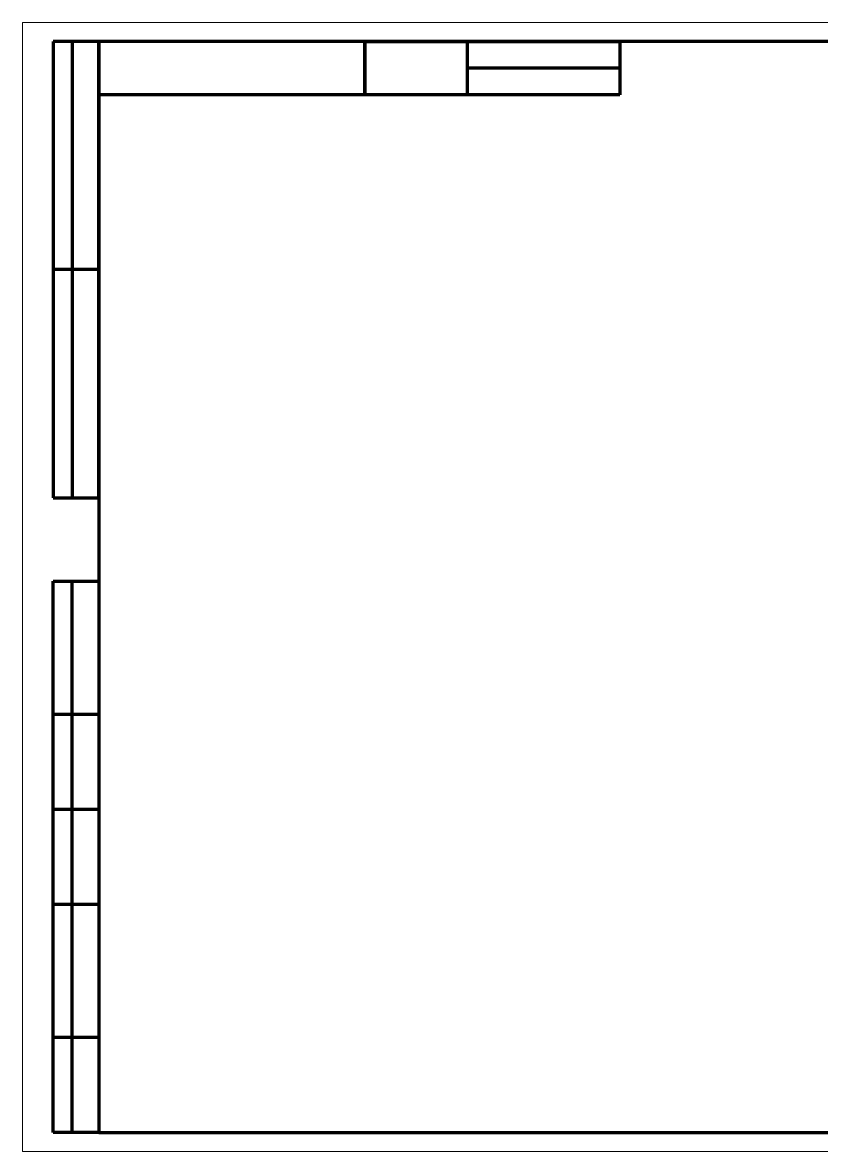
# Model space of a CAD drawing. Header units: millimetres. Extents: x 0 to 420, y 0 to 297.
# Drawn here: x 0 to 210, y 0 to 297 of the extents above; entities that cross this region are included whole.
import ezdxf

# ---------------------------------------------------------------- set-up
doc = ezdxf.new("R2010")
doc.units = ezdxf.units.MM
doc.layers.get('0').update_dxf_attribs({"linetype": 'CONTINUOUS', "lineweight": 0})

# ---------------------------------------------------------------- blocks, each defined once
blk = doc.blocks.new('left_field001')
at = {"lineweight": 70}
for p, q in [((-12, 0), (-12, 145)), ((-12, 145), (0, 145)), ((-7, 0), (-7, 145)), ((0, 145), (0, 0)), ((-12, 110), (0, 110)), ((0, 85), (-12, 85)), ((0, 60), (-12, 60)), ((0, 25), (-12, 25)), ((0, 0), (-12, 0))]:
    blk.add_line(p, q, dxfattribs=at)
blk = doc.blocks.new('high_field001')
at = {"lineweight": 70}
for p, q in [((0, 0), (67, 0)), ((0, -14), (0, 0)), ((67, 0), (67, -14)), ((27, -14), (27, 0)), ((67, -7), (27, -7)), ((67, -14), (0, -14))]:
    blk.add_line(p, q, dxfattribs=at)
blk = doc.blocks.new('left_field002')
at = {"lineweight": 70}
for p, q in [((0, 287), (-12, 287)), ((-12, 287), (-12, 167)), ((-7, 287), (-7, 167)), ((0, 167), (0, 287)), ((0, 227), (-12, 227)), ((-12, 167), (0, 167))]:
    blk.add_line(p, q, dxfattribs=at)
blk.add_line((0, 0), (0, 287))

msp = doc.modelspace()

# ---------------------------------------------------------------- linework, layer by layer
for p, q in [((420, 297), (0, 297)), ((0, 297), (0, 0)), ((0, 0), (420, 0))]:
    msp.add_line(p, q)
at = {"lineweight": 70}
for p, q in [((415, 292), (20, 292)), ((20, 292), (20, 5)), ((90, 292), (90, 278)), ((90, 278), (20, 278)), ((20, 5), (415, 5))]:
    msp.add_line(p, q, dxfattribs=at)

# ---------------------------------------------------------------- block references
for name, p in [('left_field002', (20, 5)), ('high_field001', (90, 292)), ('left_field001', (20, 5))]:
    msp.add_blockref(name, p)

doc.saveas('drawing.dxf')
